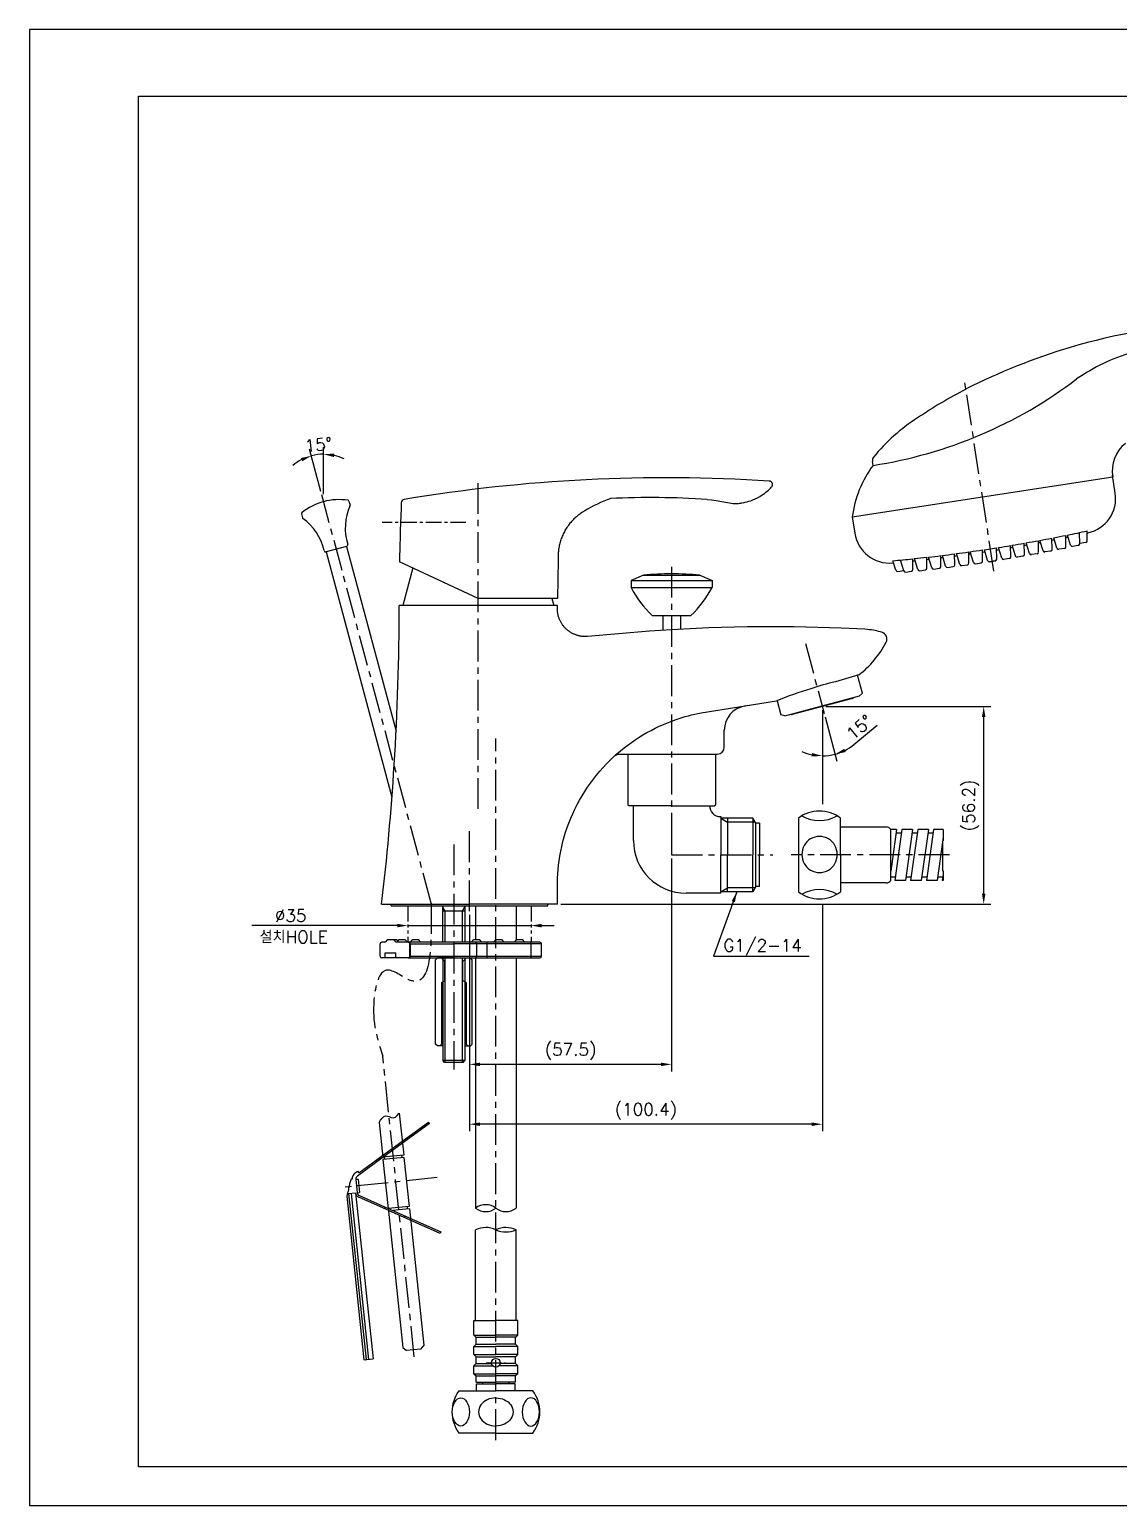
# Model space of a CAD drawing. Extents: x 9368 to 9962, y -5808 to -5388.
# Drawn here: x 9368.5 to 9678.3, y -5808.1 to -5388.1 of the extents above; entities that cross this region are included whole.
import ezdxf

# ---------------------------------------------------------------- set-up
doc = ezdxf.new("R2010")
doc.units = 0
doc.header["$LTSCALE"] = 7
doc.header["$MEASUREMENT"] = 0
doc.linetypes.add('CENTER', pattern=[2, 1.25, -0.25, 0.25, -0.25])
doc.linetypes.add('PHANTOM', pattern=[2.5, 1.25, -0.25, 0.25, -0.25, 0.25, -0.25])
doc.layers.get('0').update_dxf_attribs({"color": 2, "linetype": 'CONTINUOUS'})
for name, color, linetype in [('CENTER', 1, 'CENTER'), ('CL', 1, 'CENTER'), ('D', 2, 'CONTINUOUS'), ('DIM', 2, 'CONTINUOUS'), ('DWG', 7, 'CONTINUOUS'), ('Make2D 표시선', 7, 'CONTINUOUS'), ('PH', 3, 'PHANTOM')]:
    doc.layers.add(name, color=color, linetype=linetype)
doc.styles.add('GHS', font='ROMANS.shx', dxfattribs={"bigfont": 'GHS.shx'})
doc.dimstyles.new('STANDARD$7', dxfattribs={"dimtxt": 3.5, "dimasz": 3, "dimexe": 1, "dimexo": 1, "dimgap": 1, "dimtad": 1, "dimdec": 4, "dimzin": 0, "dimdsep": 46, "dimtxsty": 'GHS', "dimcen": 1, "dimclrd": 256, "dimclre": 256, "dimclrt": 2, "dimadec": 4, "dimazin": 0, "dimtfac": 1, "dimtdec": 4, "dimtmove": 2, "dimatfit": 2, "dimfxl": 0, "dimtolj": 1, "dimtzin": 0, "dimlwd": -1, "dimlwe": -1, "dimarcsym": 0})

# ---------------------------------------------------------------- blocks, each defined once
blk = doc.blocks.new('BORDER')
for p, q in [((1, 1), (0, 1)), ((0, 1), (0, 0)), ((0, 0), (1, 0))]:
    blk.add_line(p, q)

msp = doc.modelspace()

# ---------------------------------------------------------------- linework, layer by layer
at = {"color": 4}
for p, q in [((9399.5, -5407.09), (9948.5, -5407.09)), ((9399.5, -5797.09), (9399.5, -5407.09)), ((9948.5, -5797.09), (9399.5, -5797.09))]:
    msp.add_line(p, q, dxfattribs=at)
at = {"color": 0}
for p, q in [((9539.02, -5608.97), (9538.72, -5608.67)), ((9551.17, -5608.97), (9539.02, -5608.97)), ((9551.17, -5608.97), (9563.32, -5608.97)), ((9563.32, -5608.97), (9563.62, -5608.67))]:
    msp.add_line(p, q, dxfattribs=at)
at = {"color": 7, "linetype": 'Continuous'}
for p, q in [((9468.67, -5636.99), (9471.42, -5636.99)), ((9471.42, -5637.49), (9471.42, -5636.99)), ((9471.42, -5637.49), (9493.67, -5637.49)), ((9492.37, -5637.49), (9492.37, -5647.79)), ((9493.67, -5637.49), (9515.92, -5637.49)), ((9515.92, -5637.49), (9515.92, -5636.99))]:
    msp.add_line(p, q, dxfattribs=at)
for centre, start, end in [((9498.29, -5727.17), 52.08, 127.8063), ((9498.29, -5719.77), 232.1937, 307.92), ((9504.04, -5719.77), 232.1368, 307.8632)]:
    msp.add_arc(centre, 4.68, start, end)
at = {"color": 2, "linetype": 'Continuous'}
for centre, radius, start, end in [((9498.31, -5735.76), 6.77, 65.107, 115.329), ((9504.02, -5735.76), 6.77, 64.671, 114.893), ((9504.06, -5723.48), 6.78, 244.707, 294.8569)]:
    msp.add_arc(centre, radius, start, end, dxfattribs=at)
at = {"layer": 'CENTER'}
msp.add_line((9642.87, -5542.22), (9634.58, -5488.32), dxfattribs=at)
at = {"layer": 'CL'}
for p, q in [((9496.17, -5609.89), (9496.17, -5516.1)), ((9482.77, -5636.65), (9451.65, -5520.51)), ((9551.17, -5540.99), (9551.17, -5622.97)), ((9589.24, -5562.78), (9594.58, -5582.68)), ((9501.17, -5789.47), (9501.17, -5589.85)), ((9493.67, -5638.99), (9493.67, -5614.99)), ((9489.21, -5619.99), (9489.21, -5683.99)), ((9551.17, -5622.97), (9579.99, -5622.97)), ((9630.2, -5622.97), (9585.23, -5622.97)), ((9477.97, -5765.76), (9468.98, -5680.23)), ((9484.43, -5714.77), (9457.97, -5717.56))]:
    msp.add_line(p, q, dxfattribs=at)
at = {"layer": 'CL', "ltscale": 0.5}
for p, q in [((9492.67, -5528.39), (9468.81, -5528.39)), ((9498.42, -5767.47), (9503.92, -5767.47))]:
    msp.add_line(p, q, dxfattribs=at)
at = {"layer": 'CL'}
msp.add_spline([(9482.77, -5636.65), (9476.56, -5658.56), (9470.2, -5655.75), (9466.5, -5664.08), (9468.98, -5680.23)], degree=3, dxfattribs=at)
at = {"layer": 'D'}
for p, q in [((9451.4, -5519.54), (9448.16, -5507.46)), ((9452.17, -5520.29), (9452.17, -5506.93)), ((9594.84, -5583.65), (9598.21, -5596.24)), ((9603.02, -5591.55), (9609.69, -5586.02)), ((9565.17, -5612.49), (9567.12, -5613.62)), ((9565.17, -5612.49), (9567.12, -5613.62)), ((9574.96, -5613.62), (9567.12, -5613.62)), ((9567.17, -5613.62), (9567.12, -5613.62)), ((9551.17, -5616.28), (9551.17, -5622.62)), ((9565.17, -5633.45), (9567.12, -5632.32)), ((9565.17, -5633.45), (9567.12, -5632.32)), ((9574.96, -5632.32), (9567.12, -5632.32)), ((9567.17, -5632.32), (9567.12, -5632.32)), ((9486.71, -5638.99), (9486.05, -5637.85)), ((9486.71, -5647.79), (9486.71, -5638.99)), ((9491.71, -5638.99), (9492.37, -5637.85)), ((9491.71, -5647.79), (9491.71, -5638.99)), ((9473.17, -5643.07), (9431.72, -5643.07)), ((9476.17, -5643.07), (9511.17, -5643.07)), ((9514.17, -5643.07), (9517.78, -5643.07)), ((9486.11, -5652.79), (9486.11, -5659.06)), ((9486.71, -5681.99), (9486.71, -5652.29)), ((9491.71, -5681.99), (9491.71, -5652.29)), ((9492.31, -5652.79), (9492.31, -5659.06)), ((9463.64, -5766.65), (9466.22, -5766.38)), ((9464.07, -5766.61), (9464.23, -5766.54))]:
    msp.add_line(p, q, dxfattribs=at)
msp.add_lwpolyline([(9628.43, -5615.72), (9628.43, -5619), (9628.2, -5619), (9628.2, -5627.48), (9628.43, -5627.48), (9628.43, -5630.22)], dxfattribs=at)
for centre, radius, start, end in [((9452.17, -5522.44), 13.51, 90, 105), ((9452.17, -5522.44), 13.51, 64.5015, 77.2508), ((9452.17, -5522.44), 13.51, 117.7492, 130.4985), ((9594.06, -5580.75), 14.03, 245.4551, 257.7275), ((9594.06, -5580.75), 14.03, 270, 285), ((9594.06, -5580.75), 14.03, 285, 309.6886), ((9594.06, -5580.75), 14.03, 297.2725, 309.5449)]:
    msp.add_arc(centre, radius, start, end, dxfattribs=at)
msp.add_open_spline([(9467.95, -5699.09), (9468.49, -5698.18), (9469.5, -5696.5), (9471.64, -5698), (9472.7, -5697.63), (9473.7, -5696.46)], degree=3, knots=[0, 0, 0, 0, 2.649885, 4.852652, 6.032148, 6.032148, 6.032148, 6.032148], dxfattribs=at)
for points in [[(9445.7, -5510.02), (9446.07, -5510.95), (9448.68, -5509.39)], [(9455.1, -5509.76), (9455.21, -5508.76), (9452.17, -5508.93)], [(9591.02, -5594.96), (9591.13, -5593.97), (9594.06, -5594.78)], [(9600.31, -5592.76), (9600.67, -5593.69), (9597.69, -5594.31)], [(9473.17, -5642.57), (9473.17, -5643.57), (9476.17, -5643.07)], [(9514.17, -5642.57), (9514.17, -5643.57), (9511.17, -5643.07)]]:
    msp.add_solid(points, dxfattribs=at)
at = {"layer": 'DIM'}
for p, q in [((9543.17, -5543.37), (9559.17, -5543.37)), ((9539.67, -5544.87), (9562.67, -5544.87)), ((9539.67, -5546.87), (9562.67, -5546.87)), ((9594.06, -5581.75), (9594.06, -5608.5)), ((9595.06, -5580.75), (9641.96, -5580.75)), ((9639.96, -5633.99), (9639.96, -5583.75)), ((9551.17, -5623.97), (9551.17, -5684.56)), ((9493.67, -5639.99), (9493.67, -5701.59)), ((9493.67, -5639.99), (9493.67, -5689.56)), ((9519.67, -5636.99), (9641.96, -5636.99)), ((9594.06, -5636.99), (9594.06, -5701.59)), ((9563.11, -5651.76), (9590.32, -5651.76)), ((9548.17, -5682.56), (9496.67, -5682.56)), ((9591.06, -5699.59), (9496.67, -5699.59))]:
    msp.add_line(p, q, dxfattribs=at)
for points in [[(9639.46, -5583.75), (9640.46, -5583.75), (9639.96, -5580.75)], [(9639.46, -5633.99), (9640.46, -5633.99), (9639.96, -5636.99)], [(9496.67, -5682.06), (9496.67, -5683.06), (9493.67, -5682.56)], [(9548.17, -5682.06), (9548.17, -5683.06), (9551.17, -5682.56)], [(9496.67, -5699.09), (9496.67, -5700.09), (9493.67, -5699.59)], [(9591.06, -5699.09), (9591.06, -5700.09), (9594.06, -5699.59)]]:
    msp.add_solid(points, dxfattribs=at)
at = {"layer": 'DWG', "color": 0}
for p, q in [((9608.49, -5512.11), (9608.32, -5510.98)), ((9602.56, -5526.8), (9676.68, -5515.4)), ((9677.39, -5520.02), (9676.61, -5514.9)), ((9602.56, -5526.8), (9603.27, -5531.43)), ((9667.28, -5534.43), (9667.23, -5531.23)), ((9669.42, -5533.54), (9669.38, -5530.77)), ((9640.16, -5536.11), (9643.62, -5535.58)), ((9643.66, -5538.78), (9643.62, -5535.58)), ((9643.66, -5538.78), (9643.62, -5535.58)), ((9645.09, -5538.52), (9644.18, -5535.48)), ((9647.68, -5538.12), (9647.63, -5534.92)), ((9648.97, -5537.86), (9648.07, -5534.85)), ((9651.56, -5537.46), (9651.51, -5534.26)), ((9652.97, -5537.16), (9652.07, -5534.16)), ((9655.56, -5536.76), (9655.51, -5533.54)), ((9656.84, -5536.41), (9655.95, -5533.46)), ((9659.43, -5536.01), (9659.38, -5532.81)), ((9660.78, -5535.65), (9659.9, -5532.71)), ((9663.37, -5535.25), (9663.32, -5532.04)), ((9664.69, -5534.83), (9663.82, -5531.93)), ((9666.85, -5534.93), (9665.24, -5535.18)), ((9668.99, -5534.04), (9667.28, -5534.3)), ((9614.94, -5541.92), (9614.15, -5539.27)), ((9617.25, -5542.13), (9616.33, -5539.06)), ((9619.84, -5541.73), (9619.79, -5538.71)), ((9621.22, -5541.73), (9620.3, -5538.65)), ((9623.81, -5541.33), (9623.77, -5538.27)), ((9625.21, -5541.28), (9624.29, -5538.21)), ((9627.8, -5540.88), (9627.75, -5537.8)), ((9629.13, -5540.83), (9628.2, -5537.74)), ((9628.21, -5537.76), (9628.8, -5537.67)), ((9631.71, -5540.43), (9631.67, -5537.3)), ((9633.15, -5540.29), (9632.24, -5537.23)), ((9635.74, -5539.89), (9635.7, -5536.75)), ((9637.05, -5539.76), (9636.13, -5536.69)), ((9639.64, -5539.36), (9639.59, -5536.19)), ((9641.07, -5539.17), (9640.16, -5536.11)), ((9641.07, -5539.17), (9640.16, -5536.11)), ((9641.63, -5539.53), (9643.24, -5539.28)), ((9643.24, -5539.28), (9641.63, -5539.53)), ((9647.26, -5538.62), (9645.64, -5538.87)), ((9651.13, -5537.96), (9649.52, -5538.21)), ((9655.13, -5537.26), (9653.52, -5537.51)), ((9659, -5536.51), (9657.39, -5536.76)), ((9662.94, -5535.75), (9661.33, -5536)), ((9615.49, -5542.27), (9617.21, -5542.01)), ((9617.8, -5542.48), (9619.41, -5542.23)), ((9621.78, -5542.08), (9623.39, -5541.84)), ((9625.76, -5541.63), (9627.37, -5541.38)), ((9629.68, -5541.18), (9631.29, -5540.93)), ((9633.71, -5540.64), (9635.32, -5540.39)), ((9637.6, -5540.11), (9639.21, -5539.86))]:
    msp.add_line(p, q, dxfattribs=at)
at = {"layer": 'DWG'}
for p, q in [((9459.37, -5522.26), (9459.68, -5523.42)), ((9445.85, -5525.89), (9446.16, -5527.04)), ((9458.69, -5535.19), (9472.78, -5587.77)), ((9452.89, -5536.74), (9471.61, -5606.57)), ((9477.53, -5541.3), (9474.67, -5551.99)), ((9543.17, -5543.37), (9539.67, -5544.87)), ((9559.17, -5543.37), (9562.67, -5544.87)), ((9539.67, -5544.87), (9539.67, -5546.87)), ((9562.67, -5544.87), (9562.67, -5546.87)), ((9517.13, -5549.99), (9517.67, -5551.99)), ((9545.67, -5554.87), (9551.17, -5554.87)), ((9548.67, -5554.87), (9548.67, -5559.05)), ((9551.17, -5554.87), (9556.67, -5554.87)), ((9553.67, -5554.87), (9553.67, -5558.78)), ((9605.45, -5576.9), (9604.09, -5571.84)), ((9604.63, -5577.71), (9605.45, -5576.9)), ((9581.19, -5579.1), (9582.27, -5583.11)), ((9583.38, -5583.41), (9594.01, -5580.56)), ((9602.61, -5578.46), (9585.51, -5583.04)), ((9594.01, -5580.56), (9604.63, -5577.71)), ((9583.38, -5583.41), (9582.27, -5583.11)), ((9538.72, -5594.27), (9538.72, -5608.67)), ((9563.62, -5594.27), (9563.62, -5608.67)), ((9540.32, -5618.87), (9540.32, -5608.97)), ((9565.02, -5612.07), (9565.17, -5612.07)), ((9565.17, -5612.07), (9565.17, -5622.97)), ((9565.17, -5612.07), (9565.17, -5612.49)), ((9574.31, -5612.49), (9565.17, -5612.49)), ((9567.17, -5612.49), (9565.17, -5612.49)), ((9567.12, -5612.49), (9567.12, -5622.97)), ((9567.12, -5612.49), (9567.12, -5613.62)), ((9575.17, -5613.97), (9574.31, -5612.49)), ((9574.31, -5612.49), (9574.31, -5622.97)), ((9575.17, -5631.97), (9575.17, -5613.97)), ((9576.17, -5613.97), (9575.17, -5613.97)), ((9576.17, -5613.97), (9576.17, -5622.97)), ((9587.23, -5612.47), (9587.23, -5633.47)), ((9599.23, -5623.02), (9599.23, -5612.47)), ((9612.22, -5615.02), (9599.23, -5615.02)), ((9615.2, -5615.72), (9613.53, -5627.6)), ((9613.53, -5629.22), (9613.53, -5615.72)), ((9615.2, -5615.72), (9613.53, -5615.72)), ((9616.68, -5615.72), (9614.65, -5630.22)), ((9615.06, -5616.72), (9616.54, -5616.72)), ((9619.71, -5615.72), (9616.68, -5615.72)), ((9619.71, -5615.72), (9617.68, -5630.22)), ((9621.19, -5615.72), (9619.16, -5630.22)), ((9619.57, -5616.72), (9621.05, -5616.72)), ((9624.22, -5615.72), (9621.19, -5615.72)), ((9624.22, -5615.72), (9622.19, -5630.22)), ((9625.7, -5615.72), (9623.67, -5630.22)), ((9624.05, -5616.72), (9625.56, -5616.72)), ((9628.43, -5615.72), (9625.7, -5615.72)), ((9628.43, -5617.9), (9626.7, -5630.22)), ((9565.17, -5633.87), (9565.17, -5622.97)), ((9567.12, -5633.45), (9567.12, -5622.97)), ((9574.31, -5633.45), (9574.31, -5622.97)), ((9576.17, -5631.97), (9576.17, -5622.97)), ((9599.23, -5623.02), (9599.23, -5633.47)), ((9575.17, -5631.97), (9574.31, -5633.45)), ((9576.17, -5631.97), (9575.17, -5631.97)), ((9612.22, -5630.92), (9599.23, -5630.92)), ((9613.53, -5630.22), (9613.53, -5629.22)), ((9613.53, -5629.22), (9614.79, -5629.22)), ((9617.68, -5630.22), (9614.65, -5630.22)), ((9617.82, -5629.22), (9619.3, -5629.22)), ((9622.19, -5630.22), (9619.16, -5630.22)), ((9622.29, -5629.22), (9623.81, -5629.22)), ((9626.7, -5630.22), (9623.67, -5630.22)), ((9626.8, -5629.22), (9628.32, -5629.22)), ((9628.43, -5628.43), (9628.18, -5630.22)), ((9628.43, -5630.22), (9628.18, -5630.22)), ((9565.17, -5633.87), (9555.32, -5633.87)), ((9565.17, -5633.87), (9555.32, -5633.87)), ((9574.31, -5633.45), (9565.17, -5633.45)), ((9567.17, -5633.45), (9565.17, -5633.45)), ((9565.17, -5633.87), (9565.17, -5633.45)), ((9567.12, -5633.45), (9567.12, -5632.32)), ((9486.05, -5647.79), (9486.05, -5637.49)), ((9492.37, -5638.99), (9486.05, -5638.99)), ((9495.42, -5637.49), (9495.42, -5646.99)), ((9506.92, -5637.49), (9506.92, -5647.25)), ((9468.21, -5651.79), (9468.21, -5648.29)), ((9469.71, -5647.79), (9468.71, -5647.79)), ((9470.38, -5646.99), (9469.71, -5647.79)), ((9470.38, -5646.99), (9472.88, -5646.99)), ((9472.04, -5646.99), (9472.71, -5647.79)), ((9476.21, -5647.79), (9472.71, -5647.79)), ((9473.55, -5647.79), (9472.88, -5646.99)), ((9473.27, -5647.46), (9473.67, -5646.99)), ((9473.67, -5646.99), (9475.32, -5646.99)), ((9475.99, -5647.79), (9475.32, -5646.99)), ((9489.21, -5647.79), (9476.3, -5647.79)), ((9476.56, -5647.94), (9476.42, -5647.84)), ((9476.71, -5651.79), (9476.71, -5648.29)), ((9476.71, -5648.29), (9489.21, -5648.29)), ((9476.8, -5648.29), (9476.8, -5651.79)), ((9476.89, -5647.79), (9477.56, -5646.99)), ((9477.56, -5646.99), (9479.19, -5646.99)), ((9479.86, -5647.79), (9479.19, -5646.99)), ((9513.68, -5647.79), (9489.01, -5647.79)), ((9514.18, -5648.29), (9489.21, -5648.29)), ((9494.21, -5647.79), (9494.88, -5646.99)), ((9494.88, -5646.99), (9496.54, -5646.99)), ((9495.71, -5651.79), (9495.71, -5648.29)), ((9497.21, -5647.79), (9496.54, -5646.99)), ((9498.71, -5652.29), (9498.71, -5647.79)), ((9500.55, -5647.79), (9501.22, -5646.99)), ((9501.23, -5646.99), (9502.88, -5646.99)), ((9503.55, -5647.79), (9502.88, -5646.99)), ((9506.46, -5647.79), (9507.13, -5646.99)), ((9507.13, -5646.99), (9508.79, -5646.99)), ((9509.46, -5647.79), (9508.79, -5646.99)), ((9511.18, -5652.29), (9511.18, -5647.79)), ((9514.18, -5651.79), (9514.18, -5648.29)), ((9476.21, -5652.29), (9468.71, -5652.29)), ((9469.71, -5650.79), (9472.71, -5650.79)), ((9469.71, -5652.29), (9469.71, -5650.79)), ((9472.71, -5652.29), (9472.71, -5650.79)), ((9476.3, -5652.29), (9489.21, -5652.29)), ((9476.71, -5651.79), (9489.21, -5651.79)), ((9484.02, -5652.79), (9484.52, -5652.29)), ((9484.02, -5676.79), (9484.02, -5652.79)), ((9489.21, -5652.29), (9484.52, -5652.29)), ((9486.61, -5653.29), (9485.61, -5652.29)), ((9486.05, -5652.29), (9486.05, -5681.49)), ((9489.21, -5651.79), (9514.18, -5651.79)), ((9489.21, -5652.29), (9513.68, -5652.29)), ((9489.21, -5652.29), (9493.91, -5652.29)), ((9491.81, -5653.29), (9492.81, -5652.29)), ((9492.37, -5652.29), (9492.37, -5681.49)), ((9494.41, -5652.79), (9493.91, -5652.29)), ((9494.41, -5676.79), (9494.41, -5652.79)), ((9495.42, -5652.29), (9495.42, -5723.47)), ((9506.92, -5652.29), (9506.92, -5723.47)), ((9486.61, -5653.29), (9486.71, -5653.29)), ((9486.61, -5658.77), (9486.61, -5653.29)), ((9491.81, -5653.29), (9491.71, -5653.29)), ((9491.81, -5658.77), (9491.81, -5653.29)), ((9485.71, -5659.29), (9486.61, -5658.77)), ((9485.71, -5659.29), (9485.71, -5676.79)), ((9485.71, -5659.29), (9486.05, -5659.29)), ((9486.61, -5658.77), (9486.71, -5658.77)), ((9491.81, -5658.77), (9491.71, -5658.77)), ((9492.71, -5659.29), (9491.81, -5658.77)), ((9492.71, -5659.29), (9492.37, -5659.29)), ((9492.71, -5659.29), (9492.71, -5676.79)), ((9484.52, -5677.29), (9484.02, -5676.79)), ((9486.05, -5677.29), (9484.52, -5677.29)), ((9485.21, -5677.29), (9485.71, -5676.79)), ((9486.05, -5676.79), (9485.71, -5676.79)), ((9492.37, -5676.79), (9492.71, -5676.79)), ((9492.37, -5677.29), (9493.91, -5677.29)), ((9493.21, -5677.29), (9492.71, -5676.79)), ((9493.91, -5677.29), (9494.41, -5676.79)), ((9486.55, -5681.99), (9486.05, -5681.49)), ((9492.37, -5681.49), (9486.05, -5681.49)), ((9491.87, -5681.99), (9486.55, -5681.99)), ((9491.87, -5681.99), (9492.37, -5681.49)), ((9467.95, -5699.09), (9468.99, -5708.99)), ((9468.94, -5708.52), (9482.01, -5699.02)), ((9473.7, -5696.46), (9474.95, -5708.36)), ((9482.31, -5699.42), (9482.01, -5699.02)), ((9482.31, -5699.42), (9469, -5709.09)), ((9473.3, -5705.96), (9473.01, -5705.56)), ((9469.14, -5708.99), (9461.76, -5714.35)), ((9462.16, -5713.44), (9468.94, -5708.52)), ((9468.29, -5709.61), (9467.99, -5709.2)), ((9471.97, -5708.67), (9468.99, -5708.99)), ((9472.04, -5709.37), (9469.06, -5709.68)), ((9469.06, -5709.68), (9470.52, -5723.54)), ((9469.56, -5709.63), (9469.48, -5708.93)), ((9474.95, -5708.36), (9471.97, -5708.67)), ((9475.03, -5709.05), (9472.04, -5709.37)), ((9474.53, -5709.11), (9474.46, -5708.41)), ((9475.03, -5709.05), (9476.49, -5722.98)), ((9460.25, -5715.23), (9460.05, -5715.25)), ((9461.11, -5713.46), (9461.81, -5712.95)), ((9461.35, -5715.27), (9461.95, -5715.2)), ((9461.35, -5715.27), (9461.75, -5719.09)), ((9461.81, -5712.95), (9462.16, -5713.44)), ((9461.95, -5715.2), (9462.35, -5719.03)), ((9458.74, -5720.11), (9463.64, -5766.65)), ((9459.27, -5719.35), (9461.26, -5719.14)), ((9459.27, -5719.35), (9464.23, -5766.59)), ((9459.98, -5719.28), (9464.95, -5766.52)), ((9461.26, -5719.14), (9466.22, -5766.38)), ((9461.75, -5719.09), (9462.35, -5719.03)), ((9470.92, -5724.27), (9462.14, -5720.36)), ((9462.34, -5719.9), (9470.52, -5723.54)), ((9469.51, -5723.64), (9469.72, -5723.18)), ((9470.52, -5723.54), (9485.55, -5730.23)), ((9485.35, -5730.69), (9470.58, -5724.11)), ((9470.92, -5724.27), (9470.6, -5724.3)), ((9470.6, -5724.3), (9474.67, -5763.09)), ((9473.51, -5723.29), (9470.64, -5723.59)), ((9471.04, -5723.77), (9470.68, -5723.61)), ((9471.04, -5723.77), (9471.02, -5723.55)), ((9473.58, -5723.99), (9471.92, -5724.16)), ((9476.49, -5722.98), (9473.51, -5723.29)), ((9476.56, -5723.67), (9473.58, -5723.99)), ((9476.07, -5723.73), (9475.99, -5723.03)), ((9476.56, -5723.67), (9480.64, -5762.46)), ((9475.18, -5726.16), (9475.38, -5725.7)), ((9485.55, -5730.23), (9485.35, -5730.69)), ((9495.42, -5755.47), (9495.42, -5729.63)), ((9506.92, -5755.47), (9506.92, -5729.63)), ((9494.92, -5759.59), (9494.92, -5755.47)), ((9494.92, -5755.47), (9501.17, -5755.47)), ((9507.42, -5755.47), (9501.17, -5755.47)), ((9507.42, -5759.59), (9507.42, -5755.47)), ((9494.92, -5759.59), (9501.17, -5759.59)), ((9494.92, -5759.59), (9495.57, -5760.24)), ((9494.92, -5762.86), (9495.57, -5762.21)), ((9495.55, -5760.22), (9501.17, -5760.22)), ((9495.57, -5762.21), (9495.57, -5760.24)), ((9495.57, -5762.2), (9501.17, -5762.2)), ((9507.42, -5759.59), (9501.17, -5759.59)), ((9506.78, -5760.22), (9501.17, -5760.22)), ((9506.77, -5762.2), (9501.17, -5762.2)), ((9507.42, -5759.59), (9506.77, -5760.24)), ((9506.77, -5762.21), (9506.77, -5760.24)), ((9507.42, -5762.86), (9506.77, -5762.21)), ((9474.67, -5763.09), (9475.77, -5763.98)), ((9479.75, -5763.56), (9475.77, -5763.98)), ((9480.64, -5762.46), (9479.75, -5763.56)), ((9494.92, -5765.09), (9494.92, -5762.86)), ((9494.92, -5762.86), (9501.17, -5762.86)), ((9494.92, -5765.09), (9501.17, -5765.09)), ((9494.92, -5765.09), (9495.57, -5765.74)), ((9495.57, -5765.74), (9501.17, -5765.74)), ((9495.57, -5767.71), (9495.57, -5765.74)), ((9507.42, -5762.86), (9501.17, -5762.86)), ((9507.42, -5765.09), (9501.17, -5765.09)), ((9506.77, -5765.74), (9501.17, -5765.74)), ((9507.42, -5765.09), (9506.77, -5765.74)), ((9506.77, -5767.71), (9506.77, -5765.74)), ((9507.42, -5765.09), (9507.42, -5762.86)), ((9494.92, -5768.36), (9495.57, -5767.71)), ((9494.92, -5768.36), (9500.28, -5768.36)), ((9494.92, -5770.59), (9494.92, -5768.36)), ((9494.92, -5770.59), (9501.17, -5770.59)), ((9494.92, -5770.59), (9495.57, -5771.24)), ((9495.57, -5767.71), (9499.94, -5767.71)), ((9507.42, -5770.59), (9501.17, -5770.59)), ((9507.42, -5768.36), (9502.05, -5768.36)), ((9506.77, -5767.71), (9502.39, -5767.71)), ((9507.42, -5768.36), (9506.77, -5767.71)), ((9507.42, -5770.59), (9506.77, -5771.24)), ((9507.42, -5770.59), (9507.42, -5768.36)), ((9495.57, -5772.97), (9495.57, -5771.24)), ((9495.57, -5771.24), (9501.17, -5771.24)), ((9495.57, -5772.97), (9501.17, -5772.97)), ((9495.67, -5773.47), (9501.17, -5773.47)), ((9495.67, -5775.47), (9495.67, -5773.47)), ((9497.42, -5773.47), (9497.42, -5772.97)), ((9506.77, -5771.24), (9501.17, -5771.24)), ((9506.77, -5772.97), (9501.17, -5772.97)), ((9506.67, -5773.47), (9501.17, -5773.47)), ((9504.92, -5773.47), (9504.92, -5772.97)), ((9506.67, -5775.47), (9506.67, -5773.47)), ((9506.77, -5772.97), (9506.77, -5771.24)), ((9490.67, -5775.47), (9501.17, -5775.47)), ((9511.67, -5775.47), (9501.17, -5775.47)), ((9501.17, -5787.47), (9490.67, -5787.47)), ((9501.17, -5787.47), (9511.67, -5787.47))]:
    msp.add_line(p, q, dxfattribs=at)
at = {"layer": 'DWG', "linetype": 'Continuous'}
msp.add_line((9458.69, -5535.19), (9452.89, -5536.74), dxfattribs=at)
at = {"layer": 'DWG'}
msp.add_circle((9501.17, -5767.47), 1.25, dxfattribs=at)
at = {"layer": 'DWG', "color": 0}
for centre, radius, start, end in [((9716.6, -5655.92), 184.84, 81.104, 106.3442), ((9717.2, -5653.42), 182.62, 106.7448, 116.7739), ((9697.52, -5532.37), 54.58, 106.3013, 124.7547), ((9589.17, -5386.05), 127.53, 278.7111, 307.2738), ((9703.52, -5621.14), 147.65, 117.679, 123.9218), ((9649.01, -5542.3), 51.83, 122.5559, 141.1787), ((9686.44, -5513.64), 9.91, 128.2823, 190.2101), ((9609.8, -5510.75), 1.5, 141.1787, 188.7469), ((9633.51, -5530.74), 31.2, 143.3284, 172.7467), ((9667.51, -5521.54), 10, 282.1782, 8.7469), ((9570.51, -5071.91), 469.39, 281.4669, 282.1594), ((9570.6, -5072.49), 469.39, 282.1489, 282.1782), ((9613.16, -5529.91), 10, 188.7469, 275.3156), ((9570.51, -5071.91), 469.39, 279.0305, 279.4571), ((9570.6, -5072.49), 469.39, 279.4466, 279.5202), ((9570.51, -5071.91), 469.39, 279.5108, 279.9371), ((9570.6, -5072.49), 469.39, 279.9266, 280.0162), ((9570.51, -5071.91), 469.39, 280.0068, 280.4332), ((9570.6, -5072.49), 469.39, 280.4227, 280.498), ((9570.51, -5071.91), 469.39, 280.4886, 280.9141), ((9570.6, -5072.49), 469.39, 280.9035, 280.9881), ((9570.51, -5071.91), 469.39, 280.9787, 281.4043), ((9662.87, -5535.26), 0.5, 278.7469, 0.8397), ((9570.6, -5072.49), 469.39, 281.3937, 281.4762), ((9665.17, -5534.68), 0.5, 196.6541, 278.7469), ((9666.78, -5534.44), 0.5, 278.7469, 0.8397), ((9668.92, -5533.55), 0.5, 278.7469, 0.8397), ((9570.51, -5071.91), 469.39, 275.3344, 276.0269), ((9570.6, -5072.49), 469.39, 276.0165, 276.099), ((9570.51, -5071.91), 469.39, 276.0895, 276.5151), ((9570.6, -5072.49), 469.39, 276.5047, 276.5892), ((9570.51, -5071.91), 469.39, 276.5797, 277.0052), ((9570.6, -5072.49), 469.39, 276.9948, 277.07), ((9570.51, -5071.91), 469.39, 277.0606, 277.487), ((9570.6, -5072.49), 469.39, 277.4766, 277.5661), ((9570.51, -5071.91), 469.39, 277.5567, 277.983), ((9570.6, -5072.49), 469.39, 277.9725, 278.0461), ((9570.51, -5071.91), 469.39, 278.0367, 278.4633), ((9637.53, -5539.61), 0.5, 196.6541, 278.7469), ((9639.14, -5539.36), 0.5, 278.7469, 0.8397), ((9570.6, -5072.49), 469.39, 278.4529, 278.5426), ((9641.55, -5539.03), 0.5, 196.6541, 278.7469), ((9641.55, -5539.03), 0.5, 196.6541, 278.7469), ((9643.16, -5538.78), 0.5, 278.7469, 0.8397), ((9643.16, -5538.78), 0.5, 278.7469, 0.8397), ((9570.6, -5072.49), 469.39, 278.9501, 279.0399), ((9645.57, -5538.37), 0.5, 196.6541, 278.7469), ((9647.18, -5538.13), 0.5, 278.7469, 0.8397), ((9649.44, -5537.71), 0.5, 196.6541, 278.7469), ((9651.06, -5537.47), 0.5, 278.7469, 0.8397), ((9653.45, -5537.01), 0.5, 196.6541, 278.7469), ((9655.06, -5536.77), 0.5, 278.7469, 0.8397), ((9657.32, -5536.27), 0.5, 196.6541, 278.7469), ((9658.93, -5536.02), 0.5, 278.7469, 0.8397), ((9661.26, -5535.5), 0.5, 196.6541, 278.7469), ((9570.6, -5072.49), 469.39, 275.3156, 275.3439), ((9615.42, -5541.78), 0.5, 196.6541, 278.7469), ((9617.73, -5541.98), 0.5, 196.6541, 278.7469), ((9619.34, -5541.73), 0.5, 278.7469, 0.8397), ((9621.7, -5541.59), 0.5, 196.6541, 278.7469), ((9623.31, -5541.34), 0.5, 278.7469, 0.8397), ((9625.69, -5541.13), 0.5, 196.6541, 278.7469), ((9627.3, -5540.89), 0.5, 278.7469, 0.8397), ((9629.6, -5540.68), 0.5, 196.6541, 278.7469), ((9631.21, -5540.43), 0.5, 278.7469, 0.8397), ((9633.63, -5540.15), 0.5, 196.6541, 278.7469), ((9635.24, -5539.9), 0.5, 278.7469, 0.8397)]:
    msp.add_arc(centre, radius, start, end, dxfattribs=at)
at = {"layer": 'DWG'}
for centre, radius, start, end in [((9456.6, -5538.94), 17.08, 81.4715, 128.5285), ((9459.08, -5522.34), 0.3, 15, 81.4715), ((9446.14, -5525.81), 0.3, 128.5285, 195), ((9446.45, -5526.97), 0.3, 195, 233.835), ((9474.03, -5529.96), 15.7, 156.165, 197.0272), ((9459.39, -5523.5), 0.3, 336.165, 15), ((9437.01, -5539.88), 15.7, 12.9728, 53.835), ((9458.54, -5534.71), 0.5, 285, 17.0272), ((9452.8, -5536.25), 0.5, 192.9728, 285), ((9551.17, -5627.99), 85, 84.5995, 95.4005), ((9566.33, -5533.12), 30, 207.2758, 226.464), ((9536, -5533.12), 30, 313.536, 332.7242), ((9573.17, -5587.49), 7, 98.9889, 180), ((9602.48, -5577.98), 0.5, 285, 338.1301), ((9585.38, -5582.56), 0.5, 231.8699, 285), ((9565.03, -5609.03), 3.04, 178.813, 269.7102), ((9593.23, -5620.47), 10, 53.1301, 126.8699), ((9593.23, -5603.2), 10, 239.7281, 300.2719), ((9612.26, -5616.52), 1.5, 32.2, 91.7324), ((9555.32, -5618.87), 15, 180, 270), ((9593.26, -5622.74), 5.02, 358.6566, 181.3434), ((9593.26, -5622.97), 5.02, 178.6566, 1.3434), ((9612.26, -5629.42), 1.5, 268.2676, 327.8), ((9593.23, -5625.47), 10, 233.1301, 306.8699), ((9593.23, -5642.84), 10, 60.2741, 119.7259), ((9468.71, -5648.29), 0.5, 90, 180), ((9476.21, -5648.29), 0.5, 0, 90), ((9495.21, -5648.29), 0.5, 0, 90), ((9513.68, -5648.29), 0.5, 0, 90), ((9468.71, -5651.79), 0.5, 180, 270), ((9476.21, -5651.79), 0.5, 270, 0), ((9495.21, -5651.79), 0.5, 270, 0), ((9513.68, -5651.79), 0.5, 270, 0), ((9462.35, -5715.16), 2.1, 126.0028, 181.7782), ((9462.35, -5715.16), 1, 126.0028, 186.0028), ((9462.75, -5718.99), 1.5, 186.0028, 246.0028), ((9462.75, -5718.99), 1, 186.0028, 246.0028), ((9498.67, -5781.47), 10, 143.1301, 216.8699), ((9503.67, -5781.47), 10, 323.1301, 36.8699)]:
    msp.add_arc(centre, radius, start, end, dxfattribs=at)
msp.add_ellipse((9491.21, -5781.47), major_axis=(0, 4), ratio=0.612372, dxfattribs=at)
msp.add_ellipse((9501.17, -5781.47), major_axis=(4.9, 0), ratio=0.816497, start_param=1.570796, end_param=4.712389, dxfattribs=at)
at = {"layer": 'DWG', "extrusion": (0, 0, -1)}
msp.add_ellipse((9501.17, -5781.47), major_axis=(-4.9, 0), ratio=0.816497, start_param=1.570796, end_param=4.712389, dxfattribs=at)
msp.add_ellipse((9511.13, -5781.47), major_axis=(0, 4), ratio=0.612372, dxfattribs=at)
at = {"layer": 'DWG'}
for points in [[(9476.78, -5648.16), (9476.76, -5648.1), (9476.65, -5647.94), (9476.49, -5647.83), (9476.3, -5647.79)], [(9476.79, -5648.23), (9476.78, -5648.16)], [(9476.8, -5648.29), (9476.79, -5648.23)], [(9476.78, -5651.92), (9476.76, -5651.98), (9476.65, -5652.14), (9476.49, -5652.25), (9476.3, -5652.29)], [(9476.79, -5651.86), (9476.78, -5651.92)], [(9476.8, -5651.79), (9476.79, -5651.86)], [(9460.05, -5715.25), (9460.04, -5715.26), (9459.84, -5715.67), (9459.76, -5715.92), (9459.65, -5716.17), (9459.56, -5716.6), (9459.44, -5717.17), (9459.32, -5717.64), (9459.25, -5718.09), (9459.16, -5718.6), (9459, -5719.16), (9458.9, -5719.49), (9458.83, -5719.75), (9458.74, -5720.11)]]:
    msp.add_spline(points, degree=3, dxfattribs=at)
at = {"layer": 'Make2D 표시선'}
for p, q in [((9571.58, -5522.73), (9571.1, -5522.82)), ((9576.23, -5520.98), (9576.95, -5520.53)), ((9496.17, -5549.99), (9473.76, -5539.54)), ((9518.86, -5538.99), (9518.67, -5549.99)), ((9496.17, -5551.99), (9473.67, -5551.99)), ((9518.67, -5549.99), (9496.17, -5549.99)), ((9518.67, -5551.99), (9496.17, -5551.99)), ((9604.44, -5571.74), (9597.76, -5573.67)), ((9604.44, -5571.74), (9604.09, -5571.84)), ((9566.17, -5592.27), (9566.17, -5587.49)), ((9468.67, -5636.99), (9493.67, -5636.99)), ((9518.67, -5636.99), (9493.67, -5636.99))]:
    msp.add_line(p, q, dxfattribs=at)
for points in [[(9533.84, -5521.51), (9532.88, -5521.88), (9531.93, -5522.27), (9530.98, -5522.69), (9530.05, -5523.12), (9529.14, -5523.57), (9528.24, -5524.04), (9527.28, -5524.57), (9526.44, -5525.06), (9525.85, -5525.42), (9525.56, -5525.61), (9525.28, -5525.8), (9525.04, -5525.97), (9524.8, -5526.15), (9524.57, -5526.32), (9524.35, -5526.51), (9524.1, -5526.72), (9523.86, -5526.93), (9523.62, -5527.15), (9523.38, -5527.37), (9523.15, -5527.6), (9522.93, -5527.84), (9522.71, -5528.08), (9522.49, -5528.33), (9522.26, -5528.6), (9522.04, -5528.88), (9521.82, -5529.17), (9521.61, -5529.46), (9521.41, -5529.75), (9521.21, -5530.05), (9521.02, -5530.36), (9520.84, -5530.67), (9520.67, -5530.98), (9520.5, -5531.3), (9520.35, -5531.62), (9520.2, -5531.94), (9520.05, -5532.27), (9519.92, -5532.6), (9519.79, -5532.93), (9519.67, -5533.27), (9519.56, -5533.6), (9519.47, -5533.93), (9519.37, -5534.26), (9519.29, -5534.59), (9519.21, -5534.94), (9519.14, -5535.29), (9519.08, -5535.65), (9519.02, -5536), (9518.98, -5536.29), (9518.95, -5536.58), (9518.93, -5536.87), (9518.91, -5537.16), (9518.88, -5537.81), (9518.86, -5538.99)], [(9561.26, -5521.83), (9562.52, -5521.95), (9563.88, -5522.13), (9568.73, -5522.93), (9568.82, -5522.94), (9568.92, -5522.95), (9569.04, -5522.97), (9569.16, -5522.97), (9569.28, -5522.98), (9569.4, -5522.98), (9569.52, -5522.98), (9569.65, -5522.98), (9569.89, -5522.97), (9570.19, -5522.94), (9570.49, -5522.91), (9570.8, -5522.87), (9571.1, -5522.82)], [(9551.17, -5558.92), (9544.88, -5559.26), (9527.27, -5560.82), (9527.11, -5560.83), (9526.96, -5560.84), (9526.81, -5560.84), (9526.66, -5560.84), (9526.5, -5560.84), (9526.34, -5560.83), (9526.18, -5560.83), (9526.02, -5560.81), (9525.82, -5560.8), (9525.62, -5560.77), (9525.43, -5560.74), (9525.23, -5560.71), (9525.03, -5560.67), (9524.84, -5560.63), (9524.64, -5560.58), (9524.45, -5560.53), (9524.26, -5560.47), (9524.07, -5560.41), (9523.88, -5560.34), (9523.7, -5560.27), (9523.51, -5560.19), (9523.33, -5560.11), (9523.15, -5560.03), (9522.97, -5559.94), (9522.8, -5559.85), (9522.63, -5559.75), (9522.46, -5559.65), (9522.29, -5559.54), (9522.13, -5559.43), (9521.96, -5559.31), (9521.81, -5559.2), (9521.65, -5559.07), (9521.5, -5558.95), (9521.35, -5558.82), (9521.2, -5558.68), (9521.06, -5558.55), (9520.92, -5558.4), (9520.78, -5558.26), (9520.65, -5558.11), (9520.52, -5557.96), (9520.4, -5557.81), (9520.27, -5557.65), (9520.16, -5557.49), (9520.05, -5557.33), (9519.94, -5557.17), (9519.83, -5557), (9519.73, -5556.83), (9519.64, -5556.66), (9519.54, -5556.48), (9519.46, -5556.31), (9519.37, -5556.13), (9519.29, -5555.95), (9519.22, -5555.77), (9519.15, -5555.58), (9519.08, -5555.4), (9519.02, -5555.21), (9518.97, -5555.03), (9518.92, -5554.84), (9518.88, -5554.66), (9518.83, -5554.47), (9518.8, -5554.28), (9518.76, -5554.1), (9518.74, -5553.91), (9518.71, -5553.72), (9518.7, -5553.56), (9518.69, -5553.41), (9518.68, -5553.25), (9518.67, -5553.08), (9518.67, -5551.99)], [(9610.98, -5559.6), (9610.52, -5559.47), (9610.05, -5559.35), (9609.59, -5559.24), (9609.12, -5559.14), (9608.57, -5559.04), (9608.03, -5558.95), (9607.49, -5558.87), (9606.94, -5558.81), (9606.1, -5558.74), (9599.43, -5558.42), (9586.06, -5558.06), (9572.69, -5558.07), (9561.74, -5558.35), (9551.17, -5558.92)], [(9535.14, -5594.61), (9536.64, -5593.32), (9537.66, -5592.5), (9538.69, -5591.7), (9539.74, -5590.93), (9540.82, -5590.19), (9541.91, -5589.48), (9543.02, -5588.8), (9544.16, -5588.14), (9545.31, -5587.51), (9546.47, -5586.92), (9547.64, -5586.36), (9548.82, -5585.83), (9550.02, -5585.33), (9551.24, -5584.86), (9552.48, -5584.41), (9553.34, -5584.13), (9554.21, -5583.86), (9555.07, -5583.61), (9555.94, -5583.37), (9556.86, -5583.14), (9557.78, -5582.92), (9558.67, -5582.73), (9559.56, -5582.56), (9581.06, -5579.16)], [(9572.07, -5580.58), (9581.06, -5579.16)], [(9551.17, -5594.27), (9564.17, -5594.27)]]:
    msp.add_lwpolyline(points, dxfattribs=at)
msp.add_lwpolyline([(9518.67, -5636.99), (9518.67, -5631.69), (9518.71, -5629.58), (9518.78, -5628.36), (9518.88, -5627.15), (9519.01, -5625.91), (9519.17, -5624.68), (9519.38, -5623.29), (9519.64, -5621.92), (9519.93, -5620.55), (9520.26, -5619.19), (9520.63, -5617.85), (9521.03, -5616.52), (9521.48, -5615.2), (9521.95, -5613.89), (9522.49, -5612.55), (9523.06, -5611.23), (9523.66, -5609.93), (9524.31, -5608.64), (9524.99, -5607.38), (9525.7, -5606.14), (9526.46, -5604.92), (9527.24, -5603.72), (9528.06, -5602.55), (9528.91, -5601.4), (9529.8, -5600.27), (9530.71, -5599.17), (9531.66, -5598.1), (9532.64, -5597.05), (9533.65, -5596.03), (9534.68, -5595.05), (9534.97, -5594.79, -0.185648), (9536.31, -5594.27), (9551.17, -5594.27)], format="xyb", dxfattribs=at)
for centre, radius, start, end in [((9549.68, -5967.03), 451.41, 86.2797, 99.5084), ((9568.71, -5508.1), 14.91, 303.5318, 317.1185), ((9578.91, -5517.57), 1, 317.1129, 86.2825), ((10086.53, -5549.99), 612.86, 177.45418, 179.02335), ((9475.27, -5522.81), 1, 99.5085, 177.4547), ((9544.99, -5758.56), 237.29, 86.0687, 92.7065), ((9568.76, -5508.26), 14.75, 281.0125, 289.4247), ((9568.71, -5508.1), 14.92, 289.3989, 300.2544), ((8748.69, -5551.99), 724.98, 356.41236, 0.00011), ((9610.43, -5561.52), 2, 332.4462, 73.9737), ((9587.08, -5549.34), 28.34, 307.7748, 332.4506), ((9617.42, -5665.2), 93.41, 106.5753, 112.9059), ((9620.6, -5666.77), 95.86, 103.7835, 108.1265), ((9617.42, -5665.2), 93.41, 112.8202, 112.9059), ((9564.17, -5592.27), 2, 270, 0), ((8748.69, -5551.99), 724.98, 353.26697, 356.41236)]:
    msp.add_arc(centre, radius, start, end, dxfattribs=at)
at = {"layer": 'PH', "ltscale": 0.5}
for p, q in [((9476.17, -5637.49), (9476.17, -5647.79)), ((9511.17, -5637.49), (9511.17, -5647.79))]:
    msp.add_line(p, q, dxfattribs=at)

# ---------------------------------------------------------------- block references
at = {"xscale": 594, "yscale": 420, "zscale": 594}
msp.add_blockref('BORDER', (9368.5, -5808.09), dxfattribs=at)

# ---------------------------------------------------------------- texts
at = {"layer": 'D', "char_height": 3.5, "attachment_point": 5, "style": 'GHS'}
for insert, rotation in [((9450.66, -5506.25), 5.3382), ((9604.6, -5586.67), 40)]:
    msp.add_mtext('\\A1;15%%D', dxfattribs=dict(at, insert=insert, rotation=rotation))
for s, insert in [('%%C35', (9442.79, -5640.21)), ('\\A1;설치HOLE', (9443.64, -5646.3))]:
    msp.add_mtext(s, dxfattribs=dict(at, insert=insert))
at = {"layer": 'DIM', "insert": (9636.29, -5608.87), "char_height": 3.5, "attachment_point": 5, "rotation": 90, "style": 'GHS'}
msp.add_mtext('\\A1;(56.2)', dxfattribs=at)
at = {"layer": 'DIM', "color": 2, "insert": (9565.9, -5651.63), "char_height": 3.5, "attachment_point": 7, "style": 'GHS'}
msp.add_mtext('G1/2-14', dxfattribs=at)
at = {"layer": 'DIM', "char_height": 3.5, "attachment_point": 5, "style": 'GHS'}
for s, insert in [('\\A1;(57.5)', (9522.42, -5678.9)), ('\\A1;(100.4)', (9543.86, -5695.92))]:
    msp.add_mtext(s, dxfattribs=dict(at, insert=insert))

# ---------------------------------------------------------------- leaders
at = {"layer": 'DIM'}
msp.add_leader([(9569.74, -5633.45), (9563.11, -5651.76)], dimstyle='STANDARD$7', override={"dimscale": 0, "dimexe": 2, "dimgap": 1, "dimtad": 0, "dimzin": 8, "dimclrt": 256, "dimazin": 2, "dimtix": 1}, dxfattribs=at)

doc.saveas('drawing.dxf')
